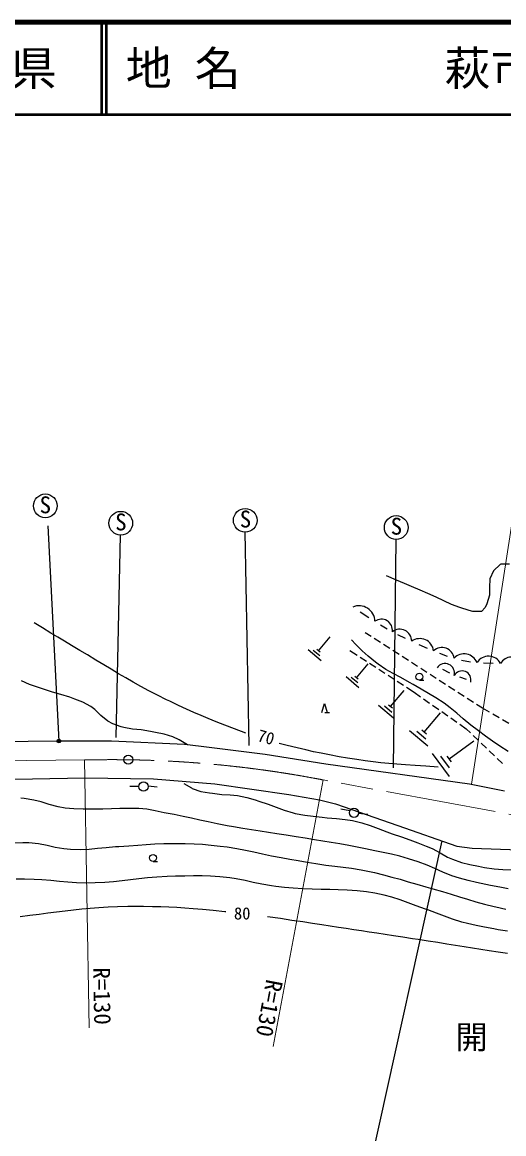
# Model space of a CAD drawing. Units: millimetres, scale not verified. Extents: x 40000 to 680000, y 20000 to 380000.
# Drawn here: x 359132 to 411464, y 259330 to 380000 of the extents above; entities that cross this region are included whole.
import ezdxf
from ezdxf.enums import TextEntityAlignment as Align

# ---------------------------------------------------------------- set-up
doc = ezdxf.new("R2010")
doc.units = ezdxf.units.MM
doc.header["$LTSCALE"] = 1000
doc.linetypes.add('CHAIN', pattern=[18.5, 12, -1.5, 3.5, -1.5])
for name, color, linetype, lineweight in [('M-BGD', 7, 'Continuous', 25), ('M-BGD-HTXT', 7, 'Continuous', 13), ('M-BMK', 2, 'CHAIN', 13), ('M-BMK-SRVR', 3, 'Continuous', 25), ('M-STR-HTXT', 7, 'Continuous', 13), ('M-STR-STRC', 7, 'Continuous', 25), ('M-TTL', 2, 'Continuous', 140), ('M-TTL-LINE', 7, 'Continuous', 50)]:
    doc.layers.add(name, color=color, linetype=linetype, lineweight=lineweight)
doc.layers.add('M-TTL-TXT', color=7, linetype='Continuous')
doc.styles.add('ＭＳ ゴシック', font='')
doc.styles.get('ＭＳ ゴシック').set_extended_font_data('MS Gothic')

msp = doc.modelspace()

# ---------------------------------------------------------------- linework, layer by layer
at = {"layer": 'M-BGD'}
for p, q in [((411073, 321128), (410358, 320458)), ((411155, 321180), (411073, 321128)), ((412072, 321181), (411155, 321180)), ((399816, 319427), (398724, 319883)), ((410358, 320458), (409938, 319583)), ((400668, 319073), (399816, 319427)), ((401447, 318748), (400668, 319073)), ((402379, 318361), (401447, 318748)), ((409898, 318641), (409894, 317807)), ((409930, 319557), (409898, 318641)), ((409938, 319583), (409930, 319557)), ((403221, 317992), (402379, 318361)), ((404113, 317570), (403221, 317992)), ((404943, 317170), (404113, 317570)), ((409894, 317807), (409635, 316868)), ((405778, 316797), (404943, 317170)), ((406681, 316454), (405778, 316797)), ((407716, 316147), (406681, 316454)), ((409430, 316451), (409037, 316040)), ((409635, 316868), (409430, 316451)), ((395874, 315984), (396807, 315384)), ((408111, 316040), (407716, 316147)), ((409037, 316040), (408111, 316040)), ((361335, 314242), (360416, 314803)), ((362244, 313688), (361335, 314242)), ((398052, 314596), (398780, 314159)), ((363012, 313225), (362244, 313688)), ((363731, 312795), (363012, 313225)), ((364497, 312340), (363731, 312795)), ((391327, 311762), (392593, 313263)), ((395397, 312439), (394905, 312957)), ((397054, 313296), (396386, 313725)), ((398064, 312648), (397391, 313080)), ((399930, 313528), (400739, 313127)), ((365404, 311804), (364497, 312340)), ((366238, 311307), (365404, 311804)), ((391605, 310671), (390204, 311853)), ((391466, 311217), (390765, 311808)), ((391502, 311615), (391151, 311910)), ((394716, 311809), (395530, 311281)), ((396087, 311746), (395397, 312439)), ((396733, 311165), (396087, 311746)), ((399074, 311999), (398401, 312432)), ((400083, 311351), (399410, 311783)), ((402215, 312462), (403155, 312049)), ((404473, 311497), (405324, 311191)), ((367145, 310761), (366238, 311307)), ((367998, 310245), (367145, 310761)), ((368812, 309752), (367998, 310245)), ((395447, 308828), (396713, 310329)), ((395866, 311064), (396537, 310629)), ((397522, 310532), (396733, 311165)), ((396873, 310411), (397544, 309976)), ((397822, 310307), (397522, 310532)), ((398660, 309749), (397822, 310307)), ((401093, 310702), (400420, 311135)), ((402103, 310054), (401430, 310486)), ((406861, 310761), (407849, 310566)), ((409276, 310445), (410321, 310417)), ((369605, 309277), (368812, 309752)), ((370393, 308813), (369605, 309277)), ((395725, 307737), (394324, 308919)), ((395622, 308681), (395272, 308976)), ((397879, 309758), (398551, 309323)), ((399459, 309295), (398660, 309749)), ((398886, 309105), (399558, 308670)), ((400288, 308852), (399459, 309295)), ((403113, 309406), (402439, 309838)), ((404122, 308757), (403449, 309189)), ((404815, 309772), (405552, 309359)), ((406647, 308931), (407367, 308685)), ((359911, 308119), (359039, 308486)), ((360781, 307808), (359911, 308119)), ((361762, 307481), (360781, 307808)), ((371191, 308354), (370393, 308813)), ((372018, 307894), (371191, 308354)), ((372889, 307427), (372018, 307894)), ((395586, 308283), (394885, 308874)), ((399893, 308453), (400565, 308017)), ((401214, 308328), (400288, 308852)), ((400900, 307800), (401714, 307272)), ((401611, 308094), (401214, 308328)), ((402485, 307596), (401611, 308094)), ((402292, 308571), (402792, 308571)), ((405132, 308109), (404459, 308541)), ((406142, 307460), (405469, 307893)), ((362426, 307275), (361762, 307481)), ((363321, 307027), (362426, 307275)), ((364293, 306711), (363321, 307027)), ((364843, 306515), (364293, 306711)), ((365716, 306188), (364843, 306515)), ((373820, 306948), (372889, 307427)), ((374829, 306449), (373820, 306948)), ((399152, 305701), (400623, 307445)), ((401714, 307272), (402424, 306773)), ((403287, 307141), (402485, 307596)), ((402752, 306544), (403406, 306084)), ((404096, 306657), (403287, 307141)), ((404989, 306068), (404096, 306657)), ((407152, 306812), (406478, 307244)), ((408161, 306164), (407488, 306596)), ((366604, 305707), (365716, 306188)), ((367019, 305392), (366604, 305707)), ((367666, 304750), (367019, 305392)), ((375185, 306277), (374829, 306449)), ((376132, 305824), (375185, 306277)), ((376987, 305425), (376132, 305824)), ((377785, 305064), (376987, 305425)), ((391677, 305054), (391977, 306054)), ((391977, 306054), (392277, 305054)), ((399475, 304433), (397847, 305806)), ((399313, 305067), (398499, 305754)), ((399355, 305529), (398948, 305873)), ((403734, 305854), (404388, 305394)), ((405648, 305580), (404989, 306068)), ((406368, 304973), (405648, 305580)), ((409166, 305518), (408498, 305947)), ((409927, 305082), (409166, 305518)), ((368433, 304139), (367666, 304750)), ((368972, 303841), (368433, 304139)), ((378563, 304726), (377785, 305064)), ((379357, 304394), (378563, 304726)), ((380204, 304052), (379357, 304394)), ((392027, 305054), (392527, 305054)), ((402807, 302932), (404583, 305037)), ((404716, 305164), (405371, 304704)), ((405698, 304475), (406353, 304015)), ((407063, 304360), (406368, 304973)), ((407882, 303699), (407063, 304360)), ((410968, 304484), (410274, 304883)), ((412009, 303887), (411315, 304285)), ((369891, 303506), (368972, 303841)), ((370159, 303440), (369891, 303506)), ((371132, 303271), (370159, 303440)), ((372044, 303169), (371132, 303271)), ((373068, 303011), (372044, 303169)), ((373628, 302907), (373068, 303011)), ((374543, 302725), (373628, 302907)), ((381141, 303684), (380204, 304052)), ((382203, 303275), (381141, 303684)), ((383427, 302808), (382203, 303275)), ((403197, 301402), (401233, 303059)), ((403002, 302167), (402020, 302996)), ((403052, 302725), (402561, 303139)), ((406680, 303785), (407390, 303286)), ((407390, 303286), (407857, 302838)), ((408719, 303065), (407882, 303699)), ((409486, 302487), (408719, 303065)), ((363105, 301958), (306149, 301365)), ((368853, 301958), (363105, 301958)), ((376784, 301604), (368853, 301958)), ((375503, 302406), (374543, 302725)), ((376202, 302088), (375503, 302406)), ((377086, 301566), (376202, 302088)), ((387934, 301484), (387068, 301706)), ((405536, 300019), (408222, 302002)), ((408146, 302561), (408723, 302007)), ((409011, 301730), (409588, 301176)), ((410228, 301949), (409486, 302487)), ((411019, 301411), (410228, 301949)), ((378596, 301373), (376784, 301604)), ((385551, 300516), (378596, 301373)), ((392131, 299466), (385551, 300516)), ((389019, 301213), (387934, 301484)), ((389945, 300993), (389019, 301213)), ((390788, 300807), (389945, 300993)), ((391625, 300636), (390788, 300807)), ((392533, 300462), (391625, 300636)), ((405566, 298104), (403715, 300612)), ((409877, 300898), (410454, 300344)), ((411932, 300834), (411019, 301411)), ((407729, 297299), (392131, 299466)), ((393586, 300268), (392533, 300462)), ((394488, 300108), (393586, 300268)), ((395487, 299943), (394488, 300108)), ((396405, 299807), (395487, 299943)), ((397270, 299694), (396405, 299807)), ((398112, 299599), (397270, 299694)), ((398961, 299518), (398112, 299599)), ((399846, 299445), (398961, 299518)), ((400795, 299375), (399846, 299445)), ((401839, 299304), (400795, 299375)), ((403006, 299226), (401839, 299304)), ((405551, 299062), (404626, 300315)), ((405767, 299706), (405305, 300332)), ((410743, 300067), (411320, 299513)), ((404327, 299136), (403006, 299226)), ((338643, 297491), (365930, 297975)), ((365930, 297975), (373412, 297850)), ((371812, 297024), (370812, 297024)), ((372803, 297117), (373796, 296996)), ((373412, 297850), (380061, 297306)), ((376682, 297371), (377532, 296870)), ((377532, 296870), (377614, 296830)), ((380061, 297306), (388120, 296169)), ((411555, 296515), (407729, 297299)), ((359342, 295734), (358984, 295777)), ((360398, 295562), (359342, 295734)), ((377614, 296830), (378552, 296501)), ((378552, 296501), (379487, 296343)), ((379487, 296343), (379815, 296289)), ((379815, 296289), (380827, 296175)), ((380827, 296175), (381747, 296132)), ((381747, 296132), (382538, 296047)), ((382538, 296047), (383529, 295841)), ((383529, 295841), (384435, 295575)), ((388120, 296169), (391438, 295578)), ((361179, 295372), (360398, 295562)), ((362047, 295078), (361179, 295372)), ((363027, 294816), (362047, 295078)), ((363818, 294690), (363027, 294816)), ((364741, 294610), (363818, 294690)), ((365769, 294574), (364741, 294610)), ((365844, 294572), (365769, 294574)), ((366927, 294560), (365844, 294572)), ((367900, 294580), (366927, 294560)), ((368820, 294613), (367900, 294580)), ((369741, 294644), (368820, 294613)), ((370720, 294655), (369741, 294644)), ((371811, 294630), (370720, 294655)), ((372657, 294554), (371811, 294630)), ((373564, 294387), (372657, 294554)), ((384435, 295575), (384850, 295450)), ((384850, 295450), (385855, 295115)), ((385855, 295115), (386726, 294777)), ((386726, 294777), (387588, 294454)), ((387588, 294454), (388566, 294164)), ((391438, 295578), (393163, 295155)), ((393163, 295155), (399937, 292782)), ((394726, 294387), (393742, 294567)), ((374571, 294182), (373564, 294387)), ((375633, 293981), (374571, 294182)), ((376613, 293780), (375633, 293981)), ((377528, 293581), (376613, 293780)), ((378422, 293382), (377528, 293581)), ((379336, 293182), (378422, 293382)), ((388566, 294164), (388804, 294107)), ((388804, 294107), (389833, 293912)), ((389833, 293912), (390750, 293801)), ((390750, 293801), (391711, 293705)), ((391711, 293705), (392272, 293641)), ((392272, 293641), (393294, 293544)), ((393294, 293544), (394214, 293459)), ((394214, 293459), (395014, 293324)), ((395014, 293324), (396052, 293069)), ((395679, 294147), (396672, 294029)), ((380313, 292977), (379336, 293182)), ((381397, 292765), (380313, 292977)), ((382080, 292640), (381397, 292765)), ((383109, 292462), (382080, 292640)), ((384063, 292309), (383109, 292462)), ((384976, 292171), (384063, 292309)), ((385883, 292038), (384976, 292171)), ((386819, 291900), (385883, 292038)), ((396052, 293069), (396952, 292785)), ((396952, 292785), (397815, 292470)), ((397815, 292470), (398741, 292123)), ((398741, 292123), (399340, 291907)), ((399937, 292782), (406364, 290557)), ((358231, 290902), (359201, 290962)), ((359201, 290962), (359863, 290950)), ((359863, 290950), (360913, 290839)), ((360913, 290839), (361830, 290657)), ((373537, 290798), (374505, 290838)), ((374505, 290838), (375580, 290851)), ((375580, 290851), (375752, 290850)), ((375752, 290850), (376843, 290836)), ((376843, 290836), (377816, 290806)), ((387817, 291748), (386819, 291900)), ((388912, 291571), (387817, 291748)), ((389891, 291412), (388912, 291571)), ((390886, 291254), (389891, 291412)), ((391814, 291107), (390886, 291254)), ((392718, 290960), (391814, 291107)), ((393639, 290800), (392718, 290960)), ((399340, 291907), (400356, 291554)), ((400356, 291554), (401253, 291240)), ((401253, 291240), (402115, 290922)), ((402115, 290922), (403030, 290556)), ((361830, 290657), (362715, 290458)), ((362715, 290458), (363668, 290293)), ((363668, 290293), (364364, 290229)), ((364364, 290229), (365442, 290203)), ((365442, 290203), (366399, 290243)), ((366399, 290243), (367309, 290323)), ((367309, 290323), (368244, 290419)), ((368244, 290419), (369278, 290506)), ((369278, 290506), (369623, 290527)), ((369623, 290527), (370716, 290596)), ((370716, 290596), (371697, 290669)), ((371697, 290669), (372618, 290739)), ((372618, 290739), (373537, 290798)), ((377816, 290806), (378734, 290754)), ((378734, 290754), (379661, 290676)), ((379661, 290676), (380661, 290565)), ((380661, 290565), (381397, 290471)), ((381397, 290471), (382462, 290306)), ((382462, 290306), (383399, 290124)), ((383399, 290124), (384294, 289927)), ((384294, 289927), (385233, 289720)), ((385233, 289720), (386227, 289520)), ((394619, 290616), (393639, 290800)), ((395701, 290397), (394619, 290616)), ((396434, 290246), (395701, 290397)), ((397438, 290046), (396434, 290246)), ((398366, 289861), (397438, 290046)), ((399262, 289670), (398366, 289861)), ((400166, 289454), (399262, 289670)), ((403030, 290556), (403667, 290284)), ((403667, 290284), (404557, 289814)), ((404557, 289814), (405358, 289356)), ((406364, 290557), (408045, 290335)), ((408045, 290335), (421616, 289815)), ((373348, 288902), (373848, 288902)), ((386227, 289520), (387289, 289321)), ((387289, 289321), (388230, 289147)), ((388230, 289147), (389133, 288985)), ((389133, 288985), (390084, 288822)), ((390084, 288822), (391057, 288662)), ((391057, 288662), (392130, 288506)), ((392130, 288506), (393088, 288391)), ((401122, 289193), (400166, 289454)), ((402172, 288867), (401122, 289193)), ((403142, 288500), (402172, 288867)), ((403986, 288111), (403142, 288500)), ((405358, 289356), (405886, 289128)), ((405886, 289128), (406883, 288793)), ((406883, 288793), (407779, 288560)), ((407779, 288560), (408719, 288370)), ((373775, 287202), (372758, 287121)), ((374883, 287254), (373775, 287202)), ((375804, 287283), (374883, 287254)), ((376815, 287312), (375804, 287283)), ((377757, 287328), (376815, 287312)), ((378672, 287323), (377757, 287328)), ((379604, 287289), (378672, 287323)), ((380595, 287219), (379604, 287289)), ((381690, 287105), (380595, 287219)), ((393088, 288391), (393998, 288287)), ((393998, 288287), (394929, 288164)), ((394929, 288164), (395948, 287992)), ((395948, 287992), (396335, 287916)), ((396335, 287916), (397418, 287681)), ((397418, 287681), (398399, 287444)), ((398399, 287444), (399312, 287202)), ((399312, 287202), (400194, 286952)), ((404827, 287720), (403986, 288111)), ((405808, 287338), (404827, 287720)), ((406666, 287064), (405808, 287338)), ((408719, 288370), (409373, 288251)), ((409373, 288251), (410431, 288102)), ((410431, 288102), (411373, 288029)), ((411373, 288029), (412286, 287983)), ((359397, 286965), (358471, 286969)), ((360448, 286937), (359397, 286965)), ((361254, 286901), (360448, 286937)), ((362247, 286823), (361254, 286901)), ((363167, 286728), (362247, 286823)), ((364080, 286637), (363167, 286728)), ((365047, 286569), (364080, 286637)), ((366132, 286543), (365047, 286569)), ((367076, 286560), (366132, 286543)), ((368106, 286615), (367076, 286560)), ((369067, 286697), (368106, 286615)), ((369986, 286799), (369067, 286697)), ((370890, 286910), (369986, 286799)), ((371805, 287020), (370890, 286910)), ((372758, 287121), (371805, 287020)), ((382387, 287008), (381690, 287105)), ((383349, 286825), (382387, 287008)), ((384242, 286625), (383349, 286825)), ((385166, 286426), (384242, 286625)), ((386221, 286247), (385166, 286426)), ((386680, 286186), (386221, 286247)), ((387650, 286073), (386680, 286186)), ((388572, 285995), (387650, 286073)), ((389620, 285929), (388572, 285995)), ((400194, 286952), (401079, 286691)), ((401079, 286691), (402002, 286418)), ((402002, 286418), (402999, 286129)), ((402999, 286129), (403738, 285921)), ((407575, 286818), (406666, 287064)), ((408483, 286609), (407575, 286818)), ((409519, 286387), (408483, 286609)), ((410010, 286284), (409519, 286387)), ((411018, 286093), (410010, 286284)), ((411942, 285938), (411018, 286093)), ((390652, 285881), (389620, 285929)), ((391635, 285855), (390652, 285881)), ((392558, 285840), (391635, 285855)), ((393479, 285820), (392558, 285840)), ((394456, 285781), (393479, 285820)), ((395546, 285707), (394456, 285781)), ((396533, 285600), (395546, 285707)), ((397444, 285444), (396533, 285600)), ((398455, 285222), (397444, 285444)), ((399280, 285011), (398455, 285222)), ((400205, 284723), (399280, 285011)), ((403738, 285921), (404801, 285618)), ((404801, 285618), (405760, 285329)), ((405760, 285329), (406656, 285053)), ((406656, 285053), (407531, 284785)), ((407531, 284785), (408425, 284523)), ((363783, 283549), (364690, 283655)), ((364690, 283655), (365600, 283753)), ((365600, 283753), (366525, 283838)), ((366525, 283838), (367475, 283910)), ((367475, 283910), (368462, 283967)), ((368462, 283967), (369497, 284007)), ((369497, 284007), (370592, 284028)), ((370592, 284028), (371208, 284031)), ((371208, 284031), (372311, 284027)), ((372311, 284027), (373301, 284017)), ((373301, 284017), (374211, 283998)), ((374211, 283998), (375074, 283968)), ((375074, 283968), (375925, 283925)), ((375925, 283925), (376796, 283869)), ((376796, 283869), (377721, 283795)), ((377721, 283795), (378734, 283704)), ((378734, 283704), (379867, 283592)), ((379867, 283592), (381155, 283459)), ((401066, 284412), (400205, 284723)), ((401956, 284075), (401066, 284412)), ((402968, 283711), (401956, 284075)), ((403192, 283633), (402968, 283711)), ((404158, 283275), (403192, 283633)), ((408425, 284523), (409378, 284263)), ((409378, 284263), (410433, 284002)), ((410433, 284002), (410601, 283963)), ((410601, 283963), (411683, 283725)), ((358900, 282933), (359960, 283061)), ((359960, 283061), (360968, 283188)), ((360968, 283188), (361933, 283313)), ((361933, 283313), (362868, 283434)), ((362868, 283434), (363783, 283549)), ((381155, 283459), (381245, 283449)), ((385804, 282929), (387185, 282722)), ((387185, 282722), (388449, 282533)), ((388449, 282533), (389610, 282359)), ((405022, 282942), (404158, 283275)), ((405904, 282623), (405022, 282942)), ((406922, 282312), (405904, 282623)), ((389610, 282359), (390681, 282198)), ((390681, 282198), (391676, 282049)), ((391676, 282049), (392610, 281909)), ((392610, 281909), (393495, 281775)), ((393495, 281775), (394345, 281647)), ((394345, 281647), (395174, 281522)), ((395174, 281522), (395997, 281397)), ((395997, 281397), (396825, 281270)), ((396825, 281270), (397674, 281141)), ((407508, 282157), (406922, 282312)), ((408445, 281936), (407508, 282157)), ((409354, 281755), (408445, 281936)), ((410391, 281567), (409354, 281755)), ((410849, 281487), (410391, 281567)), ((411883, 281329), (410849, 281487)), ((397674, 281141), (398557, 281005)), ((398557, 281005), (399488, 280862)), ((399488, 280862), (400480, 280708)), ((400480, 280708), (401547, 280543)), ((401547, 280543), (402144, 280451)), ((402144, 280451), (403260, 280277)), ((403260, 280277), (404302, 280114)), ((404302, 280114), (405287, 279960)), ((405287, 279960), (406229, 279812)), ((406229, 279812), (407144, 279668)), ((407144, 279668), (408048, 279525)), ((408048, 279525), (408956, 279382)), ((408956, 279382), (409884, 279235)), ((409884, 279235), (410848, 279083)), ((410848, 279083), (411864, 278923))]:
    msp.add_line(p, q, dxfattribs=at)
for centre, radius in [((402292, 308946), 375), ((372312, 297024), 500), ((395180, 294179), 500), ((373348, 289277), 375)]:
    msp.add_circle(centre, radius, dxfattribs=at)
for centre, radius, start, end in [((395725, 314909), 1740, 1.80945, 112.75548), ((398172, 314003), 1194, 351.89475, 126.38772), ((400150, 312795), 1309, 0.00777, 127.43256), ((402347, 311589), 1498, 6.37378, 126.38249), ((404741, 310774), 1335, 8.29398, 132.66945), ((407150, 309901), 1523, 22.49953, 135.61482), ((405071, 309342), 1034, 344.7313, 145.48755), ((409807, 309713), 1468, 27.10793, 148.31437), ((412277, 309773), 1313, 27.89835, 152.38139), ((406926, 308604), 975, 344.90794, 151.4779)]:
    msp.add_arc(centre, radius, start, end, dxfattribs=at)
at = {"layer": 'M-BGD-HTXT'}
for p, q in [((365895, 299907), (366411, 270821)), ((386393, 268804), (391845, 297741))]:
    msp.add_line(p, q, dxfattribs=at)
at = {"layer": 'M-BMK'}
for p, q in [((365895, 299907), (310262, 299362)), ((428725, 290976), (391845, 297741))]:
    msp.add_line(p, q, dxfattribs=at)
msp.add_arc((368879, 179133), 120811, 79.04118, 91.41502, dxfattribs=at)
at = {"layer": 'M-BMK-SRVR'}
msp.add_circle((370663, 299938), 500, dxfattribs=at)
at = {"layer": 'M-STR-HTXT'}
msp.add_line((407938, 297283), (413300, 331833), dxfattribs=at)
at = {"layer": 'M-STR-STRC'}
for p, q in [((361933, 325330), (363105, 301958)), ((383787, 301480), (383364, 324634)), ((369360, 302358), (369830, 324320)), ((399484, 299068), (399766, 323819)), ((362936, 302065), (362936, 301852)), ((362986, 302119), (362986, 301798)), ((363036, 302146), (363036, 301771)), ((363086, 302158), (363086, 301760)), ((363136, 302156), (363136, 301761)), ((363186, 302142), (363186, 301776)), ((363236, 302110), (363236, 301807)), ((363286, 302044), (363286, 301873)), ((404733, 291122), (397020, 256288))]:
    msp.add_line(p, q, dxfattribs=at)
for centre, radius in [((361647, 327494), 1290), ((383371, 325923), 1289), ((369837, 325610), 1289), ((399777, 325145), 1289), ((363105, 301959), 200)]:
    msp.add_circle(centre, radius, dxfattribs=at)
at = {"layer": 'M-TTL'}
msp.add_line((680000, 380000), (40000, 380000), dxfattribs=at)
at = {"layer": 'M-TTL-LINE'}
for p, q in [((367750, 380000), (367750, 370000)), ((368250, 380000), (368250, 370000)), ((40000, 370000), (680000, 370000))]:
    msp.add_line(p, q, dxfattribs=at)

# ---------------------------------------------------------------- texts
at = {"layer": 'M-BGD', "style": 'ＭＳ ゴシック'}
msp.add_text('70', height=1320, rotation=344.798, dxfattribs=at).set_placement((384491, 301612), align=Align.BOTTOM_LEFT)
for s, height, p in [('80', 1320, (382139, 282199)), ('開\u3000作', 2566, (406211, 267775))]:
    msp.add_text(s, height=height, dxfattribs=at).set_placement(p, align=Align.BOTTOM_LEFT)
at = {"layer": 'M-BGD-HTXT', "style": 'ＭＳ ゴシック'}
for rotation, p in [(271.015, (366295, 277367)), (259.33, (385130, 276286))]:
    msp.add_text('R=130', height=1833, rotation=rotation, dxfattribs=at).set_placement(p, align=Align.BOTTOM_LEFT)
at = {"layer": 'M-STR-STRC', "style": 'ＭＳ ゴシック'}
for p in [(361019, 326141), (369232, 324284), (382767, 324597), (399172, 323819)]:
    msp.add_text('S', height=1833, dxfattribs=at).set_placement(p, align=Align.BOTTOM_LEFT)
at = {"layer": 'M-TTL-TXT', "style": 'ＭＳ ゴシック'}
msp.add_text('山\u3000口\u3000県', height=3666, dxfattribs=at).set_placement((350375, 375000), align=Align.MIDDLE_CENTER)
for s, p in [('地 名', (370380, 375000)), ('萩市大字鈴野川\u3000\u3000大字上小川東分', (405024, 375000))]:
    msp.add_text(s, height=3666, dxfattribs=at).set_placement(p, align=Align.MIDDLE_LEFT)

doc.saveas('drawing.dxf')
